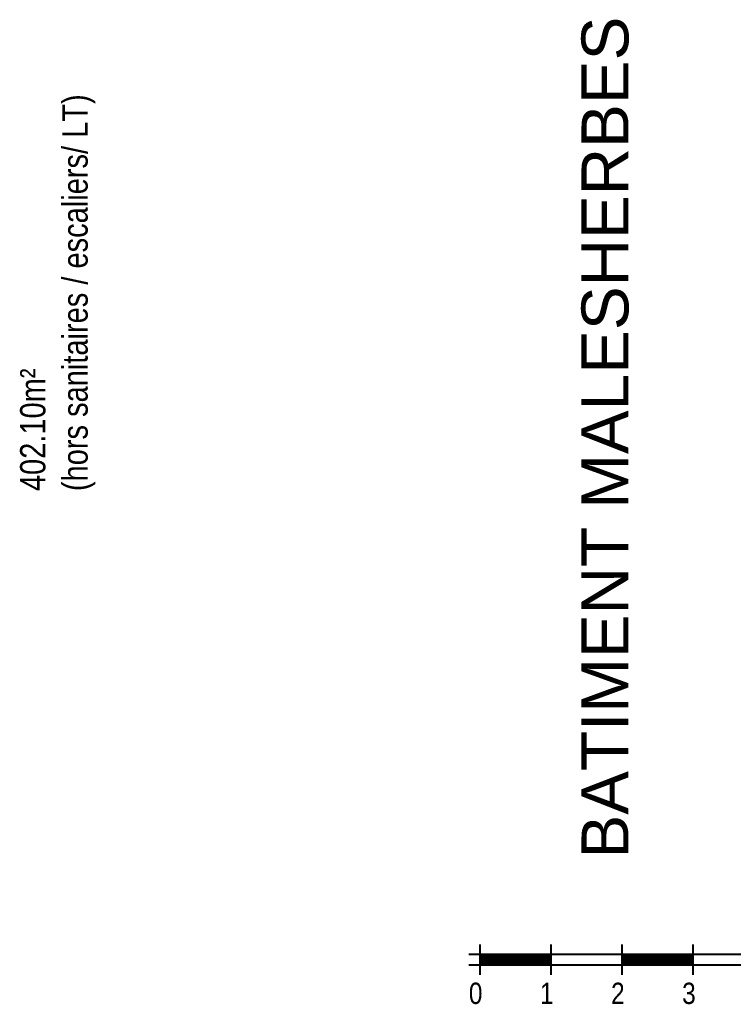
# Model space of a CAD drawing. Extents: x -27.9 to 24.1, y -8.6 to 57.6.
# Drawn here: x -26.83 to -16.78, y -8.27 to 5.59 of the extents above; entities that cross this region are included whole.
import ezdxf

# ---------------------------------------------------------------- set-up
doc = ezdxf.new("R2010")
doc.units = 0
doc.header["$LTSCALE"] = 0.002
doc.layers.add('A-num pièce', color=1, linetype='Continuous')
doc.styles.get("Standard").update_dxf_attribs({"font": 'ARIALN.TTF'})

# ---------------------------------------------------------------- blocks, each defined once
blk = doc.blocks.new('echelle')
for p, q in [((0.152, 0.284), (0.152, -0.142)), ((1.152, 0.284), (1.152, -0.142)), ((2.152, 0.284), (2.152, -0.142)), ((3.152, 0.284), (3.152, -0.142)), ((4.152, 0.284), (4.152, -0.142)), ((5.152, 0.284), (5.152, -0.142)), ((0, 0.15), (5.335, 0.15)), ((0, 0), (5.335, 0))]:
    blk.add_line(p, q)
at = {"const_width": 0.15}
for points in [[(0.152, 0.071), (1.152, 0.071)], [(2.152, 0.071), (3.152, 0.071)], [(4.152, 0.071), (5.152, 0.071)]]:
    blk.add_lwpolyline(points, dxfattribs=at)
for s, height, p in [('0', 0.3, (0, -0.553)), ('1', 0.3, (1, -0.553)), ('2', 0.3, (2, -0.553)), ('3', 0.3, (3, -0.553)), ('4', 0.3, (4, -0.553)), ('5m', 0.2997, (5, -0.553))]:
    blk.add_text(s, height=height).set_placement(p)
blk = doc.blocks.new('Xref-R3-2018-11')
at = {"insert": (-16.204, -13.083), "char_height": 0.6607, "attachment_point": 1, "rotation": 90}
blk.add_mtext_dynamic_manual_height_columns('{\\fArial|b0|i0|c0|p34;BATIMENT MALESHERBES}', width=18.85017, gutter_width=1, heights=[0], dxfattribs=at)

msp = doc.modelspace()

# ---------------------------------------------------------------- block references
at = {"ltscale": 0.01}
msp.add_blockref('Xref-R3-2018-11', (-2.724, 6.869), dxfattribs=at)
msp.add_blockref('echelle', (-20.512, -7.708))

# ---------------------------------------------------------------- texts
at = {"layer": 'A-num pièce', "ltscale": 0.1, "insert": (-26.825, -1.044), "char_height": 0.3565, "attachment_point": 1, "rotation": 90}
msp.add_mtext_dynamic_manual_height_columns('402.10m²\\P(hors sanitaires / escaliers/ LT)', width=6.02021, gutter_width=12.5, heights=[0], dxfattribs=at)

doc.saveas('drawing.dxf')
